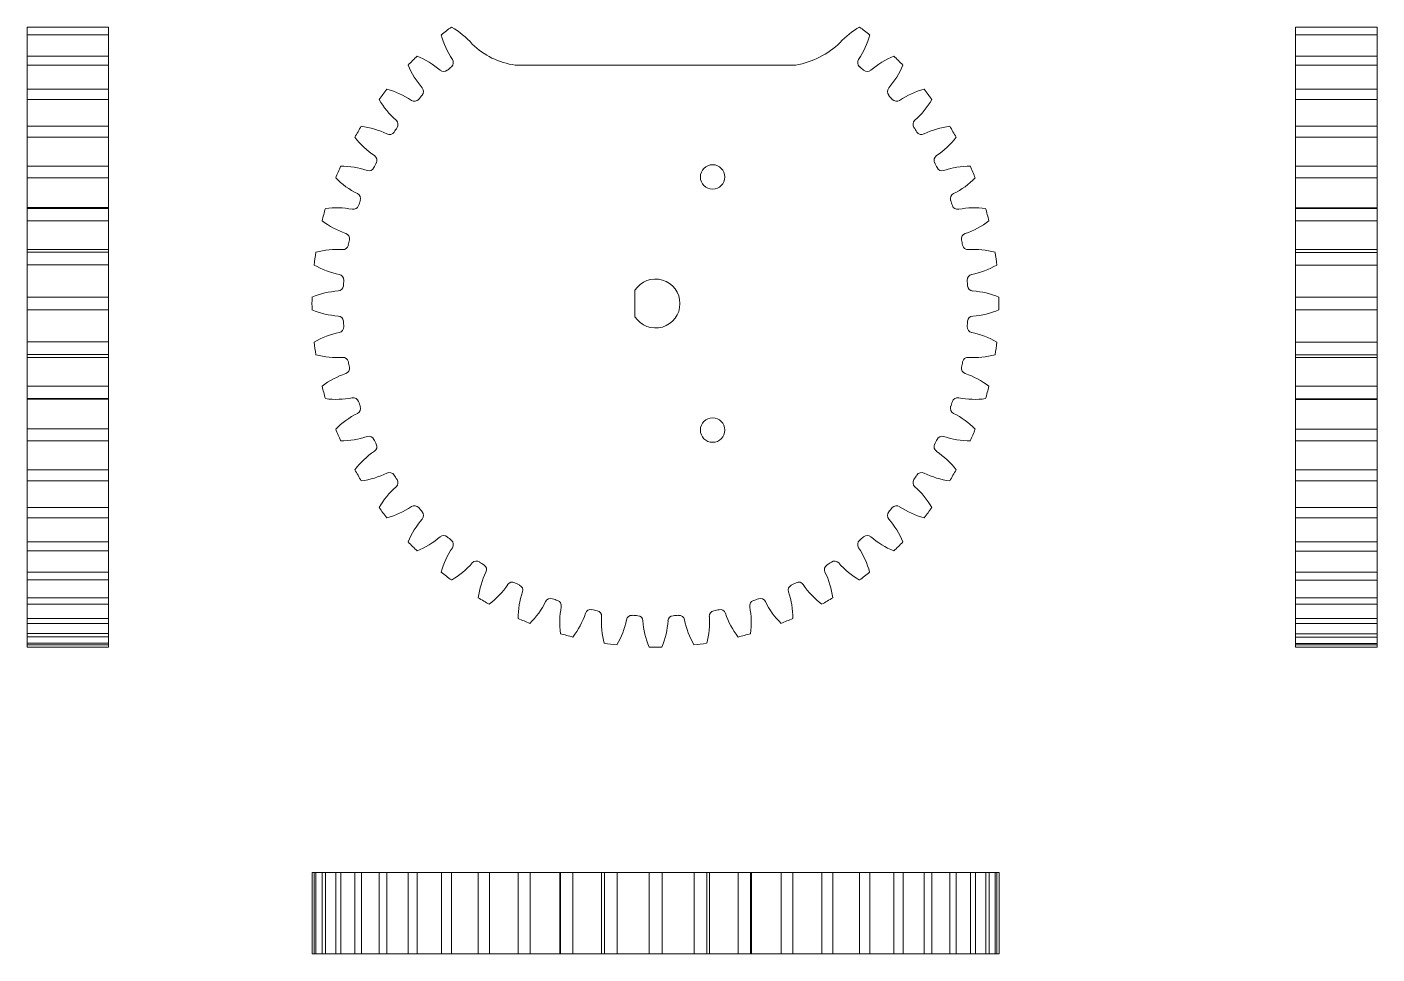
# Model space of a CAD drawing. Header units: millimetres. Extents: x 173 to 339, y -32 to 215.
# Drawn here: x 173.2 to 338.6, y -31.5 to 82 of the extents above; entities that cross this region are included whole.
import ezdxf

# ---------------------------------------------------------------- set-up
doc = ezdxf.new("R2010")
doc.units = ezdxf.units.MM

# ---------------------------------------------------------------- blocks, each defined once
blk = doc.blocks.new('A$C7A02704D')
at = {"color": 0, "linetype": 'Continuous', "lineweight": 0}
for p, q in [((24.12, 31.04), (-10.28, 31.04)), ((4.4, 0.22), (4.4, 3.46))]:
    blk.add_line(p, q, dxfattribs=at)
at = {"color": 0, "linetype": 'Continuous', "lineweight": 0, "extrusion": (0, 0, -1)}
for centre in [(-13.92, 17.34), (-13.92, -13.66)]:
    blk.add_circle(centre, 1.5, dxfattribs=at)
at = {"color": 0, "linetype": 'Continuous', "lineweight": 0}
for centre, radius, start, end in [((6.92, 1.84), 42.09, 126.4303, 128.5679), ((-9.57, 37.36), 10.1, 194.9625, 213.7413), ((-23.12, 26.96), 10.1, 41.257, 60.0358), ((36.96, 26.96), 10.1, 119.9625, 137.2909), ((23.41, 37.36), 10.1, 326.257, 345.0358), ((6.92, 1.84), 42.09, 51.4303, 53.5679), ((6.92, 1.84), 42.09, 133.9303, 136.0679), ((-26.14, 22.82), 10.1, 48.757, 67.5358), ((39.98, 22.82), 10.1, 112.4625, 131.2413), ((6.92, 1.84), 42.09, 43.9303, 46.0679), ((-14.06, 34.91), 10.1, 202.4625, 221.2413), ((6.92, 1.84), 38.3, 130.7538, 131.7445), ((6.92, 1.84), 38.31, 48.2538, 49.2444), ((27.9, 34.91), 10.1, 318.757, 337.5358), ((6.92, 1.84), 42.09, 141.4303, 143.5679), ((-18.2, 31.88), 10.1, 209.9625, 228.7413), ((-28.6, 18.33), 10.1, 56.257, 75.0358), ((6.92, 1.84), 38.31, 138.2538, 139.2445), ((6.92, 1.84), 38.3, 40.7538, 41.7445), ((42.44, 18.33), 10.1, 104.9625, 123.7413), ((32.04, 31.88), 10.1, 311.257, 330.0358), ((6.92, 1.84), 42.09, 36.4303, 38.5679), ((6.92, 1.84), 42.09, 148.9303, 151.0679), ((-30.45, 13.55), 10.1, 63.757, 82.5358), ((6.92, 1.84), 38.3, 145.7538, 146.7445), ((6.92, 1.84), 38.31, 33.2538, 34.2444), ((44.29, 13.55), 10.1, 97.4625, 116.2413), ((6.92, 1.84), 42.09, 28.9303, 31.0679), ((-21.9, 28.35), 10.1, 217.4625, 236.2413), ((35.74, 28.35), 10.1, 303.757, 322.5358), ((6.92, 1.84), 42.09, 156.4303, 158.5679), ((-31.66, 8.57), 10.1, 71.257, 90.0358), ((6.92, 1.84), 38.31, 153.2539, 154.2444), ((6.92, 1.84), 38.31, 25.7538, 26.7444), ((45.5, 8.57), 10.1, 89.9625, 108.7413), ((6.92, 1.84), 42.09, 21.4303, 23.5679), ((-25.12, 24.36), 10.1, 224.9625, 243.7413), ((38.96, 24.36), 10.1, 296.257, 315.0358), ((6.92, 1.84), 42.09, 163.9303, 166.0679), ((-32.21, 3.48), 10.1, 78.757, 97.5358), ((6.92, 1.84), 38.3, 160.7538, 161.7445), ((6.92, 1.84), 38.31, 18.2538, 19.2444), ((46.04, 3.48), 10.1, 82.4625, 101.2413), ((6.92, 1.84), 42.09, 13.9303, 16.0679), ((-27.78, 19.99), 10.1, 232.4625, 251.2413), ((41.62, 19.98), 10.1, 288.757, 307.5358), ((-32.08, -1.64), 10.1, 86.257, 105.0358), ((6.92, 1.84), 38.31, 168.2538, 169.2445), ((6.92, 1.84), 38.3, 10.7538, 11.7445), ((45.92, -1.64), 10.1, 74.9625, 93.7413), ((6.92, 1.84), 42.09, 171.4303, 173.5679), ((6.92, 1.84), 42.09, 6.4303, 8.5679), ((-29.85, 15.3), 10.1, 239.9625, 258.7413), ((43.69, 15.3), 10.1, 281.257, 300.0358), ((-31.3, -6.7), 10.1, 93.757, 112.5358), ((6.92, 1.84), 38.3, 175.7538, 176.7445), ((6.92, 1.84), 38.3, 3.2538, 4.2445), ((45.13, -6.7), 10.1, 67.4625, 86.2413), ((6.92, 1.84), 42.09, 178.9303, 181.0679), ((6.92, 1.84), 42.09, 358.9303, 1.0679), ((-31.3, 10.39), 10.1, 247.4625, 266.2413), ((45.13, 10.38), 10.1, 273.757, 292.5358), ((6.92, 1.84), 38.3, 183.2538, 184.2445), ((6.92, 1.84), 38.3, 355.7538, 356.7445), ((-29.85, -11.62), 10.1, 101.257, 120.0358), ((6.92, 1.84), 42.09, 186.4303, 188.5679), ((43.69, -11.62), 10.1, 59.9625, 78.7413), ((6.92, 1.84), 42.09, 351.4303, 353.5679), ((-32.08, 5.32), 10.1, 254.9625, 273.7413), ((45.92, 5.32), 10.1, 266.257, 285.0358), ((6.92, 1.84), 38.3, 190.7538, 191.7445), ((6.92, 1.84), 38.31, 348.2538, 349.2445), ((-27.78, -16.3), 10.1, 108.757, 127.5358), ((41.62, -16.3), 10.1, 52.4625, 71.2413), ((6.92, 1.84), 42.09, 193.9303, 196.0679), ((-32.21, 0.2), 10.1, 262.4625, 281.2413), ((46.04, 0.2), 10.1, 258.757, 277.5358), ((6.92, 1.84), 42.09, 343.9303, 346.0679), ((6.92, 1.84), 38.3, 198.2538, 199.2445), ((6.92, 1.84), 38.31, 340.7538, 341.7444), ((-25.12, -20.68), 10.1, 116.257, 135.0358), ((38.96, -20.68), 10.1, 44.9625, 63.7413), ((6.92, 1.84), 42.09, 201.4303, 203.5679), ((-31.66, -4.89), 10.1, 269.9625, 288.7413), ((6.92, 1.84), 38.31, 205.7538, 206.7444), ((6.92, 1.84), 38.31, 333.2539, 334.2444), ((45.5, -4.89), 10.1, 251.257, 270.0358), ((6.92, 1.84), 42.09, 336.4303, 338.5679), ((-21.91, -24.66), 10.1, 123.757, 142.5358), ((35.74, -24.67), 10.1, 37.4625, 56.2413), ((6.92, 1.84), 42.09, 208.9303, 211.0679), ((-30.45, -9.87), 10.1, 277.4625, 296.2413), ((6.92, 1.84), 38.31, 213.2538, 214.2444), ((6.92, 1.84), 38.3, 325.7538, 326.7445), ((44.29, -9.87), 10.1, 243.757, 262.5358), ((6.92, 1.84), 42.09, 328.9303, 331.0679), ((-18.2, -28.2), 10.1, 131.257, 150.0358), ((32.04, -28.2), 10.1, 29.9625, 48.7413), ((6.92, 1.84), 42.09, 216.4303, 218.5679), ((-28.6, -14.64), 10.1, 284.9625, 303.7413), ((42.44, -14.65), 10.1, 236.257, 255.0358), ((6.92, 1.84), 42.09, 321.4303, 323.5679), ((-14.06, -31.22), 10.1, 138.757, 157.5358), ((6.92, 1.84), 38.3, 220.7538, 221.7445), ((27.9, -31.22), 10.1, 22.4625, 41.2413), ((6.92, 1.84), 38.3, 318.2538, 319.2445), ((6.92, 1.84), 42.09, 223.9303, 226.0679), ((-26.14, -19.14), 10.1, 292.4625, 311.2413), ((-9.57, -33.68), 10.1, 146.257, 165.0358), ((6.92, 1.84), 38.31, 228.2538, 229.2444), ((23.4, -33.68), 10.1, 14.9625, 33.7413), ((6.92, 1.84), 38.3, 310.7538, 311.7445), ((39.98, -19.14), 10.1, 228.757, 247.5358), ((6.92, 1.84), 42.09, 313.9303, 316.0679), ((6.92, 1.84), 42.09, 231.4303, 233.5679), ((-23.12, -23.28), 10.1, 299.9625, 318.7413), ((-4.79, -35.53), 10.1, 153.757, 172.5358), ((6.92, 1.84), 38.31, 235.7538, 236.7444), ((18.63, -35.53), 10.1, 7.4625, 26.2413), ((6.92, 1.84), 38.31, 303.2538, 304.2444), ((36.96, -23.28), 10.1, 221.257, 240.0358), ((6.92, 1.84), 42.09, 306.4303, 308.5679), ((-19.59, -26.98), 10.1, 307.4625, 326.2413), ((6.92, 1.84), 38.3, 243.2538, 244.2445), ((6.92, 1.84), 38.3, 295.7538, 296.7445), ((33.43, -26.98), 10.1, 213.757, 232.5358), ((6.92, 1.84), 42.09, 238.9303, 241.0679), ((0.19, -36.73), 10.1, 161.257, 180.0358), ((-15.6, -30.2), 10.1, 314.9625, 333.7413), ((6.92, 1.84), 38.3, 250.7538, 251.7445), ((6.92, 1.84), 38.31, 288.2538, 289.2444), ((29.44, -30.2), 10.1, 206.257, 225.0358), ((13.65, -36.73), 10.1, 359.9625, 18.7413), ((6.92, 1.84), 42.09, 298.9303, 301.0679), ((5.28, -37.28), 10.1, 168.757, 187.5358), ((-11.22, -32.86), 10.1, 322.4625, 341.2413), ((6.92, 1.84), 38.3, 258.2538, 259.2445), ((6.92, 1.84), 38.3, 265.7538, 266.7445), ((6.92, 1.84), 38.3, 273.2538, 274.2445), ((6.92, 1.84), 38.31, 280.7539, 281.7443), ((25.06, -32.86), 10.1, 198.757, 217.5358), ((8.56, -37.28), 10.1, 352.4625, 11.2413), ((6.92, 1.84), 42.09, 246.4303, 248.5679), ((10.4, -37.16), 10.1, 176.257, 195.0358), ((-6.54, -34.93), 10.1, 329.9625, 348.7413), ((15.46, -36.37), 10.1, 183.757, 202.5358), ((-1.62, -36.37), 10.1, 337.4625, 356.2413), ((20.38, -34.93), 10.1, 191.257, 210.0358), ((3.44, -37.16), 10.1, 344.9625, 3.7413), ((6.92, 1.84), 42.09, 291.4303, 293.5679), ((6.92, 1.84), 42.09, 253.9303, 256.0679), ((6.92, 1.84), 42.09, 283.9303, 286.0679), ((6.92, 1.84), 42.09, 261.4303, 263.5679), ((6.92, 1.84), 42.09, 268.9303, 271.0679), ((6.92, 1.84), 42.09, 276.4303, 278.5679)]:
    blk.add_arc(centre, radius, start, end, dxfattribs=at)
at = {"color": 0, "linetype": 'Continuous', "lineweight": 0, "extrusion": (0, 0, -1)}
for centre, radius, start, end in [((8.97, 40.35), 9.4, 278.0234, 314.2844), ((-22.22, 41.46), 10.59, 226.2454, 259.6505), ((18.53, 31.37), 0.68, 146.2587, 229.2462), ((-32.37, 31.37), 0.68, 310.7512, 33.743), ((19.04, 30.93), 0.68, 228.2555, 311.243), ((-32.88, 30.93), 0.68, 228.7587, 311.7462), ((22.17, 27.8), 0.68, 138.7587, 221.7462), ((-36.01, 27.8), 0.68, 318.2555, 41.243), ((22.61, 27.29), 0.68, 220.7555, 303.743), ((-36.45, 27.29), 0.68, 236.2587, 319.2462), ((25.31, 23.78), 0.68, 131.2587, 214.2462), ((-39.15, 23.78), 0.68, 325.7517, 48.743), ((25.68, 23.22), 0.68, 213.2555, 296.243), ((-39.52, 23.22), 0.68, 243.7587, 326.7462), ((27.89, 19.39), 0.68, 123.7587, 206.7537), ((-41.73, 19.39), 0.68, 333.2505, 56.243), ((28.19, 18.78), 0.68, 205.7481, 288.743), ((-42.03, 18.78), 0.68, 251.2587, 334.2462), ((29.89, 14.69), 0.68, 116.2587, 199.2462), ((-43.73, 14.69), 0.68, 340.7503, 63.743), ((30.1, 14.05), 0.68, 198.2555, 281.243), ((-43.94, 14.05), 0.68, 258.7587, 341.7462), ((31.25, 9.78), 0.68, 108.7587, 191.7462), ((-45.09, 9.78), 0.68, 348.2555, 71.243), ((31.38, 9.12), 0.68, 190.7539, 273.743), ((-45.22, 9.12), 0.68, 266.2587, 349.2462), ((31.96, 4.73), 0.68, 101.2587, 184.2462), ((-6.92, 1.84), 3, 32.7492, 327.2508), ((-45.8, 4.73), 0.68, 355.7555, 78.743), ((32, 4.06), 0.68, 183.2555, 266.243), ((-45.84, 4.05), 0.68, 273.7587, 356.7462), ((32, -0.37), 0.68, 93.7587, 176.7462), ((-45.84, -0.37), 0.68, 3.2555, 86.243), ((31.96, -1.04), 0.68, 175.7555, 258.743), ((-45.8, -1.04), 0.68, 281.2587, 4.2462), ((31.38, -5.43), 0.68, 86.2587, 169.2462), ((-45.22, -5.43), 0.68, 10.7538, 93.743), ((31.25, -6.09), 0.68, 168.2555, 251.243), ((-45.09, -6.09), 0.68, 288.7587, 11.7462), ((30.1, -10.37), 0.68, 78.7587, 161.7462), ((-43.94, -10.37), 0.68, 18.2503, 101.243), ((29.89, -11.01), 0.68, 160.7555, 243.743), ((-43.73, -11.01), 0.68, 296.2587, 19.2462), ((28.19, -15.1), 0.68, 71.2587, 154.2462), ((-42.03, -15.1), 0.68, 25.7481, 108.743), ((27.9, -15.7), 0.68, 153.2505, 236.243), ((-41.73, -15.7), 0.68, 303.7587, 26.7537), ((25.68, -19.54), 0.68, 63.7587, 146.7462), ((25.31, -20.1), 0.68, 145.7517, 228.743), ((-39.15, -20.1), 0.68, 311.2587, 34.2462), ((-39.52, -19.54), 0.68, 33.2555, 116.243), ((22.61, -23.61), 0.68, 56.2587, 139.2462), ((-36.45, -23.61), 0.68, 40.7555, 123.743), ((22.17, -24.11), 0.68, 138.2555, 221.243), ((-36.01, -24.12), 0.68, 318.7587, 41.7462), ((19.04, -27.25), 0.68, 48.7587, 131.7462), ((18.53, -27.69), 0.68, 130.7512, 213.743), ((-32.37, -27.69), 0.68, 326.2587, 49.2462), ((-32.88, -27.25), 0.68, 48.2555, 131.243), ((15.02, -30.38), 0.68, 41.2587, 124.2462), ((-28.86, -30.39), 0.68, 55.7508, 138.743), ((14.46, -30.76), 0.68, 123.2528, 206.243), ((-28.3, -30.76), 0.68, 333.7587, 56.7462), ((10.63, -32.97), 0.68, 33.7587, 116.7462), ((10.02, -33.27), 0.68, 115.7555, 198.743), ((-23.86, -33.27), 0.68, 341.2587, 64.2462), ((-24.46, -32.97), 0.68, 63.2555, 146.243), ((5.93, -34.96), 0.68, 26.2587, 109.2462), ((5.29, -35.18), 0.68, 108.2555, 191.243), ((-19.13, -35.18), 0.68, 348.7587, 71.7462), ((-19.77, -34.96), 0.68, 70.7486, 153.743), ((1.02, -36.33), 0.68, 18.7587, 101.7462), ((0.36, -36.46), 0.68, 100.7555, 183.743), ((-4.03, -37.04), 0.68, 11.2587, 94.2462), ((-9.8, -37.04), 0.68, 85.7555, 168.743), ((-14.19, -36.46), 0.68, 356.2587, 79.2559), ((-14.85, -36.33), 0.68, 78.2459, 161.243), ((-4.71, -37.08), 0.68, 93.2555, 176.243), ((-9.13, -37.08), 0.68, 3.7587, 86.7462)]:
    blk.add_arc(centre, radius, start, end, dxfattribs=at)
blk = doc.blocks.new('A$C0AF61E45')
at = {"color": 0, "linetype": 'Continuous', "lineweight": 0, "extrusion": (0, 1, 2.22045e-16)}
for p, q in [((25.5, 10.94), (25.49, 10.94)), ((25.49, 0.94), (25.49, 10.94)), ((25.75, 10.94), (25.5, 10.94)), ((25.5, 0.94), (25.5, 10.94)), ((25.96, 10.94), (25.75, 10.94)), ((25.75, 0.94), (25.75, 10.94)), ((26.73, 10.94), (25.96, 10.94)), ((25.96, 0.94), (25.96, 10.94)), ((27.13, 10.94), (26.73, 10.94)), ((26.73, 0.94), (26.73, 10.94)), ((28.4, 10.94), (27.13, 10.94)), ((27.13, 0.94), (27.13, 10.94)), ((29, 10.94), (28.4, 10.94)), ((28.4, 0.94), (28.4, 10.94)), ((30.74, 10.94), (29, 10.94)), ((29, 0.94), (29, 10.94)), ((31.53, 10.94), (30.74, 10.94)), ((30.74, 0.94), (30.74, 10.94)), ((33.72, 10.94), (31.53, 10.94)), ((31.53, 0.94), (31.53, 10.94)), ((34.67, 10.94), (33.72, 10.94)), ((33.72, 0.94), (33.72, 10.94)), ((37.27, 10.94), (34.67, 10.94)), ((34.67, 0.94), (34.67, 10.94)), ((38.38, 10.94), (37.27, 10.94)), ((37.27, 0.94), (37.27, 10.94)), ((41.18, 10.94), (38.38, 10.94)), ((38.38, 0.94), (38.38, 10.94)), ((41.18, 10.94), (41.34, 10.94)), ((42.59, 10.94), (41.34, 10.94)), ((41.34, 0.94), (41.34, 10.94)), ((45.13, 10.94), (42.59, 10.94)), ((42.59, 0.94), (42.59, 10.94)), ((45.13, 10.94), (45.86, 10.94)), ((47.22, 10.94), (45.86, 10.94)), ((45.86, 0.94), (45.86, 10.94)), ((49.47, 10.94), (47.22, 10.94)), ((47.22, 0.94), (47.22, 10.94)), ((49.47, 10.94), (50.34, 10.94)), ((50.75, 10.94), (50.34, 10.94)), ((52.2, 10.94), (50.75, 10.94)), ((50.75, 0.94), (50.75, 10.94)), ((50.75, 10.94), (50.75, 10.94)), ((50.75, 0.94), (50.75, 10.94)), ((54.12, 10.94), (52.2, 10.94)), ((52.2, 0.94), (52.2, 10.94)), ((54.12, 10.94), (54.96, 10.94)), ((55.58, 10.94), (54.96, 10.94)), ((55.58, 10.94), (55.84, 10.94)), ((55.93, 10.94), (55.84, 10.94)), ((55.84, 0.94), (55.84, 10.94)), ((57.45, 10.94), (55.93, 10.94)), ((55.93, 0.94), (55.93, 10.94)), ((59, 10.94), (57.45, 10.94)), ((57.45, 0.94), (57.45, 10.94)), ((59, 10.94), (59.79, 10.94)), ((60.44, 10.94), (59.79, 10.94)), ((60.44, 10.94), (60.97, 10.94)), ((61.31, 10.94), (60.97, 10.94)), ((60.97, 0.94), (60.97, 10.94)), ((62.87, 10.94), (61.31, 10.94)), ((61.31, 0.94), (61.31, 10.94)), ((64.03, 10.94), (62.87, 10.94)), ((62.87, 0.94), (62.87, 10.94)), ((64.03, 10.94), (64.75, 10.94)), ((65.41, 10.94), (64.75, 10.94)), ((65.41, 10.94), (66.05, 10.94)), ((66.8, 10.94), (66.05, 10.94)), ((68.37, 10.94), (66.8, 10.94)), ((66.8, 0.94), (66.8, 10.94)), ((69.12, 10.94), (68.37, 10.94)), ((68.37, 0.94), (68.37, 10.94)), ((69.12, 10.94), (69.76, 10.94)), ((70.42, 10.94), (69.76, 10.94)), ((70.42, 10.94), (71.14, 10.94)), ((72.3, 10.94), (71.14, 10.94)), ((73.85, 10.94), (72.3, 10.94)), ((72.3, 0.94), (72.3, 10.94)), ((74.2, 10.94), (73.85, 10.94)), ((73.85, 0.94), (73.85, 10.94)), ((74.2, 10.94), (74.73, 10.94)), ((74.2, 0.94), (74.2, 10.94)), ((75.38, 10.94), (74.73, 10.94)), ((75.38, 10.94), (76.16, 10.94)), ((77.72, 10.94), (76.16, 10.94)), ((79.23, 10.94), (77.72, 10.94)), ((77.72, 0.94), (77.72, 10.94)), ((79.32, 10.94), (79.23, 10.94)), ((79.23, 0.94), (79.23, 10.94)), ((79.32, 10.94), (79.58, 10.94)), ((79.32, 0.94), (79.32, 10.94)), ((80.21, 10.94), (79.58, 10.94)), ((80.21, 10.94), (81.04, 10.94)), ((82.96, 10.94), (81.04, 10.94)), ((84.41, 10.94), (82.96, 10.94)), ((82.96, 0.94), (82.96, 10.94)), ((84.82, 10.94), (84.41, 10.94)), ((84.41, 10.94), (84.41, 10.94)), ((84.41, 0.94), (84.41, 10.94)), ((84.41, 0.94), (84.41, 10.94)), ((84.82, 10.94), (85.69, 10.94)), ((87.95, 10.94), (85.69, 10.94)), ((89.31, 10.94), (87.95, 10.94)), ((87.95, 0.94), (87.95, 10.94)), ((89.31, 10.94), (90.03, 10.94)), ((89.31, 0.94), (89.31, 10.94)), ((92.58, 10.94), (90.03, 10.94)), ((93.83, 10.94), (92.58, 10.94)), ((92.58, 0.94), (92.58, 10.94)), ((93.83, 10.94), (93.99, 10.94)), ((93.83, 0.94), (93.83, 10.94)), ((96.79, 10.94), (93.99, 10.94)), ((97.9, 10.94), (96.79, 10.94)), ((96.79, 0.94), (96.79, 10.94)), ((100.49, 10.94), (97.9, 10.94)), ((97.9, 0.94), (97.9, 10.94)), ((101.45, 10.94), (100.49, 10.94)), ((100.49, 0.94), (100.49, 10.94)), ((103.64, 10.94), (101.45, 10.94)), ((101.45, 0.94), (101.45, 10.94)), ((104.42, 10.94), (103.64, 10.94)), ((103.64, 0.94), (103.64, 10.94)), ((106.17, 10.94), (104.42, 10.94)), ((104.42, 0.94), (104.42, 10.94)), ((106.77, 10.94), (106.17, 10.94)), ((106.17, 0.94), (106.17, 10.94)), ((108.03, 10.94), (106.77, 10.94)), ((106.77, 0.94), (106.77, 10.94)), ((108.44, 10.94), (108.03, 10.94)), ((108.03, 0.94), (108.03, 10.94)), ((109.21, 10.94), (108.44, 10.94)), ((108.44, 0.94), (108.44, 10.94)), ((109.41, 10.94), (109.21, 10.94)), ((109.21, 0.94), (109.21, 10.94)), ((109.67, 10.94), (109.41, 10.94)), ((109.41, 0.94), (109.41, 10.94)), ((109.68, 10.94), (109.67, 10.94)), ((109.67, 0.94), (109.67, 10.94)), ((109.68, 0.94), (109.68, 10.94)), ((25.5, 0.94), (25.49, 0.94)), ((25.75, 0.94), (25.5, 0.94)), ((25.96, 0.94), (25.75, 0.94)), ((26.73, 0.94), (25.96, 0.94)), ((27.13, 0.94), (26.73, 0.94)), ((28.4, 0.94), (27.13, 0.94)), ((29, 0.94), (28.4, 0.94)), ((30.74, 0.94), (29, 0.94)), ((31.53, 0.94), (30.74, 0.94)), ((33.72, 0.94), (31.53, 0.94)), ((34.67, 0.94), (33.72, 0.94)), ((37.27, 0.94), (34.67, 0.94)), ((38.38, 0.94), (37.27, 0.94)), ((41.18, 0.94), (38.38, 0.94)), ((41.18, 0.94), (41.34, 0.94)), ((42.59, 0.94), (41.34, 0.94)), ((45.13, 0.94), (42.59, 0.94)), ((45.13, 0.94), (45.86, 0.94)), ((47.22, 0.94), (45.86, 0.94)), ((49.47, 0.94), (47.22, 0.94)), ((49.47, 0.94), (50.34, 0.94)), ((50.75, 0.94), (50.34, 0.94)), ((52.2, 0.94), (50.75, 0.94)), ((50.75, 0.94), (50.75, 0.94)), ((54.12, 0.94), (52.2, 0.94)), ((54.12, 0.94), (54.96, 0.94)), ((55.58, 0.94), (54.96, 0.94)), ((55.58, 0.94), (55.84, 0.94)), ((55.93, 0.94), (55.84, 0.94)), ((57.45, 0.94), (55.93, 0.94)), ((59, 0.94), (57.45, 0.94)), ((59, 0.94), (59.79, 0.94)), ((60.44, 0.94), (59.79, 0.94)), ((60.44, 0.94), (60.97, 0.94)), ((61.31, 0.94), (60.97, 0.94)), ((62.87, 0.94), (61.31, 0.94)), ((64.03, 0.94), (62.87, 0.94)), ((64.03, 0.94), (64.75, 0.94)), ((65.41, 0.94), (64.75, 0.94)), ((65.41, 0.94), (66.05, 0.94)), ((66.8, 0.94), (66.05, 0.94)), ((68.37, 0.94), (66.8, 0.94)), ((69.12, 0.94), (68.37, 0.94)), ((69.12, 0.94), (69.76, 0.94)), ((70.42, 0.94), (69.76, 0.94)), ((70.42, 0.94), (71.14, 0.94)), ((72.3, 0.94), (71.14, 0.94)), ((73.85, 0.94), (72.3, 0.94)), ((74.2, 0.94), (73.85, 0.94)), ((74.2, 0.94), (74.73, 0.94)), ((75.38, 0.94), (74.73, 0.94)), ((75.38, 0.94), (76.16, 0.94)), ((77.72, 0.94), (76.16, 0.94)), ((79.23, 0.94), (77.72, 0.94)), ((79.32, 0.94), (79.23, 0.94)), ((79.32, 0.94), (79.58, 0.94)), ((80.21, 0.94), (79.58, 0.94)), ((80.21, 0.94), (81.04, 0.94)), ((82.96, 0.94), (81.04, 0.94)), ((84.41, 0.94), (82.96, 0.94)), ((84.82, 0.94), (84.41, 0.94)), ((84.41, 0.94), (84.41, 0.94)), ((84.82, 0.94), (85.69, 0.94)), ((87.95, 0.94), (85.69, 0.94)), ((89.31, 0.94), (87.95, 0.94)), ((89.31, 0.94), (90.03, 0.94)), ((92.58, 0.94), (90.03, 0.94)), ((93.83, 0.94), (92.58, 0.94)), ((93.83, 0.94), (93.99, 0.94)), ((96.79, 0.94), (93.99, 0.94)), ((97.9, 0.94), (96.79, 0.94)), ((100.49, 0.94), (97.9, 0.94)), ((101.45, 0.94), (100.49, 0.94)), ((103.64, 0.94), (101.45, 0.94)), ((104.42, 0.94), (103.64, 0.94)), ((106.17, 0.94), (104.42, 0.94)), ((106.77, 0.94), (106.17, 0.94)), ((108.03, 0.94), (106.77, 0.94)), ((108.44, 0.94), (108.03, 0.94)), ((109.21, 0.94), (108.44, 0.94)), ((109.41, 0.94), (109.21, 0.94)), ((109.67, 0.94), (109.41, 0.94)), ((109.68, 0.94), (109.67, 0.94))]:
    blk.add_line(p, q, dxfattribs=at)
blk = doc.blocks.new('A$C0EED21BC')
at = {"color": 0, "linetype": 'Continuous', "lineweight": 0, "extrusion": (2.22045e-16, 1, 2.22045e-16)}
for p, q in [((-78.99, 10.94), (-79.94, 10.94)), ((-79.94, 0.94), (-79.94, 10.94)), ((-76.39, 10.94), (-78.99, 10.94)), ((-78.99, 0.94), (-78.99, 10.94)), ((-75.28, 10.94), (-76.39, 10.94)), ((-76.39, 0.94), (-76.39, 10.94)), ((-75.28, 0.94), (-75.28, 10.94)), ((-72.48, 10.94), (-75.28, 10.94)), ((-72.48, 10.94), (-72.32, 10.94)), ((-71.07, 10.94), (-72.32, 10.94)), ((-72.32, 0.94), (-72.32, 10.94)), ((-68.53, 10.94), (-71.07, 10.94)), ((-71.07, 0.94), (-71.07, 10.94)), ((-68.53, 10.94), (-67.8, 10.94)), ((-66.44, 10.94), (-67.8, 10.94)), ((-67.8, 0.94), (-67.8, 10.94)), ((-64.19, 10.94), (-66.44, 10.94)), ((-66.44, 0.94), (-66.44, 10.94)), ((-64.19, 10.94), (-63.32, 10.94)), ((-62.91, 10.94), (-63.32, 10.94)), ((-61.46, 10.94), (-62.91, 10.94)), ((-62.91, 0.94), (-62.91, 10.94)), ((-62.91, 10.94), (-62.91, 10.94)), ((-62.91, 0.94), (-62.91, 10.94)), ((-59.54, 10.94), (-61.46, 10.94)), ((-61.46, 0.94), (-61.46, 10.94)), ((-59.54, 10.94), (-58.7, 10.94)), ((-58.08, 10.94), (-58.7, 10.94)), ((-58.08, 10.94), (-57.82, 10.94)), ((-57.73, 10.94), (-57.82, 10.94)), ((-57.82, 0.94), (-57.82, 10.94)), ((-56.21, 10.94), (-57.73, 10.94)), ((-57.73, 0.94), (-57.73, 10.94)), ((-54.66, 10.94), (-56.21, 10.94)), ((-56.21, 0.94), (-56.21, 10.94)), ((-54.66, 10.94), (-53.87, 10.94)), ((-53.22, 10.94), (-53.87, 10.94)), ((-53.22, 10.94), (-52.69, 10.94)), ((-52.35, 10.94), (-52.69, 10.94)), ((-52.69, 0.94), (-52.69, 10.94)), ((-50.79, 10.94), (-52.35, 10.94)), ((-52.35, 0.94), (-52.35, 10.94)), ((-49.63, 10.94), (-50.79, 10.94)), ((-50.79, 0.94), (-50.79, 10.94)), ((-49.63, 10.94), (-48.91, 10.94)), ((-48.25, 10.94), (-48.91, 10.94)), ((-48.25, 10.94), (-47.61, 10.94)), ((-46.86, 10.94), (-47.61, 10.94)), ((-45.29, 10.94), (-46.86, 10.94)), ((-46.86, 0.94), (-46.86, 10.94)), ((-44.54, 10.94), (-45.29, 10.94)), ((-45.29, 0.94), (-45.29, 10.94)), ((-44.54, 10.94), (-43.9, 10.94)), ((-43.24, 10.94), (-43.9, 10.94)), ((-43.24, 10.94), (-42.52, 10.94)), ((-41.36, 10.94), (-42.52, 10.94)), ((-39.81, 10.94), (-41.36, 10.94)), ((-41.36, 0.94), (-41.36, 10.94)), ((-39.46, 10.94), (-39.81, 10.94)), ((-39.81, 0.94), (-39.81, 10.94)), ((-39.46, 10.94), (-38.93, 10.94)), ((-39.46, 0.94), (-39.46, 10.94)), ((-38.28, 10.94), (-38.93, 10.94)), ((-38.28, 10.94), (-37.5, 10.94)), ((-35.94, 10.94), (-37.5, 10.94)), ((-34.43, 10.94), (-35.94, 10.94)), ((-35.94, 0.94), (-35.94, 10.94)), ((-34.34, 10.94), (-34.43, 10.94)), ((-34.43, 0.94), (-34.43, 10.94)), ((-34.34, 10.94), (-34.08, 10.94)), ((-34.34, 0.94), (-34.34, 10.94)), ((-33.45, 10.94), (-34.08, 10.94)), ((-33.45, 10.94), (-32.62, 10.94)), ((-30.7, 10.94), (-32.62, 10.94)), ((-29.25, 10.94), (-30.7, 10.94)), ((-30.7, 0.94), (-30.7, 10.94)), ((-28.84, 10.94), (-29.25, 10.94)), ((-29.25, 10.94), (-29.25, 10.94)), ((-29.25, 0.94), (-29.25, 10.94)), ((-29.25, 0.94), (-29.25, 10.94)), ((-28.84, 10.94), (-27.97, 10.94)), ((-25.71, 10.94), (-27.97, 10.94)), ((-24.35, 10.94), (-25.71, 10.94)), ((-25.71, 0.94), (-25.71, 10.94)), ((-24.35, 10.94), (-23.63, 10.94)), ((-24.35, 0.94), (-24.35, 10.94)), ((-21.08, 10.94), (-23.63, 10.94)), ((-19.83, 10.94), (-21.08, 10.94)), ((-21.08, 0.94), (-21.08, 10.94)), ((-19.83, 10.94), (-19.67, 10.94)), ((-19.83, 0.94), (-19.83, 10.94)), ((-16.87, 10.94), (-19.67, 10.94)), ((-15.76, 10.94), (-16.87, 10.94)), ((-16.87, 0.94), (-16.87, 10.94)), ((-13.17, 10.94), (-15.76, 10.94)), ((-15.76, 0.94), (-15.76, 10.94)), ((-12.21, 10.94), (-13.17, 10.94)), ((-13.17, 0.94), (-13.17, 10.94)), ((-10.02, 10.94), (-12.21, 10.94)), ((-12.21, 0.94), (-12.21, 10.94)), ((-9.24, 10.94), (-10.02, 10.94)), ((-10.02, 0.94), (-10.02, 10.94)), ((-7.49, 10.94), (-9.24, 10.94)), ((-9.24, 0.94), (-9.24, 10.94)), ((-6.89, 10.94), (-7.49, 10.94)), ((-7.49, 0.94), (-7.49, 10.94)), ((-5.63, 10.94), (-6.89, 10.94)), ((-6.89, 0.94), (-6.89, 10.94)), ((-5.22, 10.94), (-5.63, 10.94)), ((-5.63, 0.94), (-5.63, 10.94)), ((-4.45, 10.94), (-5.22, 10.94)), ((-5.22, 0.94), (-5.22, 10.94)), ((-4.25, 10.94), (-4.45, 10.94)), ((-4.45, 0.94), (-4.45, 10.94)), ((-3.99, 10.94), (-4.25, 10.94)), ((-4.25, 0.94), (-4.25, 10.94)), ((-3.98, 10.94), (-3.99, 10.94)), ((-3.99, 0.94), (-3.99, 10.94)), ((-3.98, 0.94), (-3.98, 10.94)), ((-78.99, 0.94), (-79.94, 0.94)), ((-76.39, 0.94), (-78.99, 0.94)), ((-75.28, 0.94), (-76.39, 0.94)), ((-72.48, 0.94), (-75.28, 0.94)), ((-72.48, 0.94), (-72.32, 0.94)), ((-71.07, 0.94), (-72.32, 0.94)), ((-68.53, 0.94), (-71.07, 0.94)), ((-68.53, 0.94), (-67.8, 0.94)), ((-66.44, 0.94), (-67.8, 0.94)), ((-64.19, 0.94), (-66.44, 0.94)), ((-64.19, 0.94), (-63.32, 0.94)), ((-62.91, 0.94), (-63.32, 0.94)), ((-61.46, 0.94), (-62.91, 0.94)), ((-62.91, 0.94), (-62.91, 0.94)), ((-59.54, 0.94), (-61.46, 0.94)), ((-59.54, 0.94), (-58.7, 0.94)), ((-58.08, 0.94), (-58.7, 0.94)), ((-58.08, 0.94), (-57.82, 0.94)), ((-57.73, 0.94), (-57.82, 0.94)), ((-56.21, 0.94), (-57.73, 0.94)), ((-54.66, 0.94), (-56.21, 0.94)), ((-54.66, 0.94), (-53.87, 0.94)), ((-53.22, 0.94), (-53.87, 0.94)), ((-53.22, 0.94), (-52.69, 0.94)), ((-52.35, 0.94), (-52.69, 0.94)), ((-50.79, 0.94), (-52.35, 0.94)), ((-49.63, 0.94), (-50.79, 0.94)), ((-49.63, 0.94), (-48.91, 0.94)), ((-48.25, 0.94), (-48.91, 0.94)), ((-48.25, 0.94), (-47.61, 0.94)), ((-46.86, 0.94), (-47.61, 0.94)), ((-45.29, 0.94), (-46.86, 0.94)), ((-44.54, 0.94), (-45.29, 0.94)), ((-44.54, 0.94), (-43.9, 0.94)), ((-43.24, 0.94), (-43.9, 0.94)), ((-43.24, 0.94), (-42.52, 0.94)), ((-41.36, 0.94), (-42.52, 0.94)), ((-39.81, 0.94), (-41.36, 0.94)), ((-39.46, 0.94), (-39.81, 0.94)), ((-39.46, 0.94), (-38.93, 0.94)), ((-38.28, 0.94), (-38.93, 0.94)), ((-38.28, 0.94), (-37.5, 0.94)), ((-35.94, 0.94), (-37.5, 0.94)), ((-34.43, 0.94), (-35.94, 0.94)), ((-34.34, 0.94), (-34.43, 0.94)), ((-34.34, 0.94), (-34.08, 0.94)), ((-33.45, 0.94), (-34.08, 0.94)), ((-33.45, 0.94), (-32.62, 0.94)), ((-30.7, 0.94), (-32.62, 0.94)), ((-29.25, 0.94), (-30.7, 0.94)), ((-28.84, 0.94), (-29.25, 0.94)), ((-29.25, 0.94), (-29.25, 0.94)), ((-28.84, 0.94), (-27.97, 0.94)), ((-25.71, 0.94), (-27.97, 0.94)), ((-24.35, 0.94), (-25.71, 0.94)), ((-24.35, 0.94), (-23.63, 0.94)), ((-21.08, 0.94), (-23.63, 0.94)), ((-19.83, 0.94), (-21.08, 0.94)), ((-19.83, 0.94), (-19.67, 0.94)), ((-16.87, 0.94), (-19.67, 0.94)), ((-15.76, 0.94), (-16.87, 0.94)), ((-13.17, 0.94), (-15.76, 0.94)), ((-12.21, 0.94), (-13.17, 0.94)), ((-10.02, 0.94), (-12.21, 0.94)), ((-9.24, 0.94), (-10.02, 0.94)), ((-7.49, 0.94), (-9.24, 0.94)), ((-6.89, 0.94), (-7.49, 0.94)), ((-5.63, 0.94), (-6.89, 0.94)), ((-5.22, 0.94), (-5.63, 0.94)), ((-4.45, 0.94), (-5.22, 0.94)), ((-4.25, 0.94), (-4.45, 0.94)), ((-3.99, 0.94), (-4.25, 0.94)), ((-3.98, 0.94), (-3.99, 0.94))]:
    blk.add_line(p, q, dxfattribs=at)
blk = doc.blocks.new('A$C60D36F21')
at = {"color": 0, "linetype": 'Continuous', "lineweight": 0, "extrusion": (2.22045e-16, 1, 2.22045e-16)}
for p, q in [((3.99, 10.94), (3.98, 10.94)), ((3.98, 0.94), (3.98, 10.94)), ((4.25, 10.94), (3.99, 10.94)), ((3.99, 0.94), (3.99, 10.94)), ((4.45, 10.94), (4.25, 10.94)), ((4.25, 0.94), (4.25, 10.94)), ((5.22, 10.94), (4.45, 10.94)), ((4.45, 0.94), (4.45, 10.94)), ((5.63, 10.94), (5.22, 10.94)), ((5.22, 0.94), (5.22, 10.94)), ((6.89, 10.94), (5.63, 10.94)), ((5.63, 0.94), (5.63, 10.94)), ((7.49, 10.94), (6.89, 10.94)), ((6.89, 0.94), (6.89, 10.94)), ((9.24, 10.94), (7.49, 10.94)), ((7.49, 0.94), (7.49, 10.94)), ((10.02, 10.94), (9.24, 10.94)), ((9.24, 0.94), (9.24, 10.94)), ((12.21, 10.94), (10.02, 10.94)), ((10.02, 0.94), (10.02, 10.94)), ((13.16, 10.94), (12.21, 10.94)), ((12.21, 0.94), (12.21, 10.94)), ((15.76, 10.94), (13.16, 10.94)), ((13.16, 0.94), (13.16, 10.94)), ((16.87, 10.94), (15.76, 10.94)), ((15.76, 0.94), (15.76, 10.94)), ((19.67, 10.94), (16.87, 10.94)), ((16.87, 0.94), (16.87, 10.94)), ((19.67, 10.94), (19.83, 10.94)), ((21.08, 10.94), (19.83, 10.94)), ((19.83, 0.94), (19.83, 10.94)), ((23.63, 10.94), (21.08, 10.94)), ((21.08, 0.94), (21.08, 10.94)), ((23.63, 10.94), (24.35, 10.94)), ((25.71, 10.94), (24.35, 10.94)), ((24.35, 0.94), (24.35, 10.94)), ((27.97, 10.94), (25.71, 10.94)), ((25.71, 0.94), (25.71, 10.94)), ((27.97, 10.94), (28.84, 10.94)), ((29.24, 10.94), (28.84, 10.94)), ((30.7, 10.94), (29.24, 10.94)), ((29.24, 0.94), (29.24, 10.94)), ((29.24, 10.94), (29.24, 10.94)), ((29.24, 0.94), (29.24, 10.94)), ((32.62, 10.94), (30.7, 10.94)), ((30.7, 0.94), (30.7, 10.94)), ((32.62, 10.94), (33.45, 10.94)), ((34.08, 10.94), (33.45, 10.94)), ((34.08, 10.94), (34.34, 10.94)), ((34.42, 10.94), (34.34, 10.94)), ((34.34, 0.94), (34.34, 10.94)), ((35.94, 10.94), (34.42, 10.94)), ((34.42, 0.94), (34.42, 10.94)), ((37.5, 10.94), (35.94, 10.94)), ((35.94, 0.94), (35.94, 10.94)), ((37.5, 10.94), (38.28, 10.94)), ((38.93, 10.94), (38.28, 10.94)), ((38.93, 10.94), (39.46, 10.94)), ((39.8, 10.94), (39.46, 10.94)), ((39.46, 0.94), (39.46, 10.94)), ((41.36, 10.94), (39.8, 10.94)), ((39.8, 0.94), (39.8, 10.94)), ((42.52, 10.94), (41.36, 10.94)), ((41.36, 0.94), (41.36, 10.94)), ((42.52, 10.94), (43.24, 10.94)), ((43.9, 10.94), (43.24, 10.94)), ((43.9, 10.94), (44.54, 10.94)), ((45.29, 10.94), (44.54, 10.94)), ((46.86, 10.94), (45.29, 10.94)), ((45.29, 0.94), (45.29, 10.94)), ((47.61, 10.94), (46.86, 10.94)), ((46.86, 0.94), (46.86, 10.94)), ((47.61, 10.94), (48.25, 10.94)), ((48.91, 10.94), (48.25, 10.94)), ((48.91, 10.94), (49.63, 10.94)), ((50.79, 10.94), (49.63, 10.94)), ((52.35, 10.94), (50.79, 10.94)), ((50.79, 0.94), (50.79, 10.94)), ((52.69, 10.94), (52.35, 10.94)), ((52.35, 0.94), (52.35, 10.94)), ((52.69, 10.94), (53.22, 10.94)), ((52.69, 0.94), (52.69, 10.94)), ((53.87, 10.94), (53.22, 10.94)), ((53.87, 10.94), (54.66, 10.94)), ((56.21, 10.94), (54.66, 10.94)), ((57.73, 10.94), (56.21, 10.94)), ((56.21, 0.94), (56.21, 10.94)), ((57.81, 10.94), (57.73, 10.94)), ((57.73, 0.94), (57.73, 10.94)), ((57.81, 10.94), (58.07, 10.94)), ((57.81, 0.94), (57.81, 10.94)), ((58.7, 10.94), (58.07, 10.94)), ((58.7, 10.94), (59.54, 10.94)), ((61.46, 10.94), (59.54, 10.94)), ((62.91, 10.94), (61.46, 10.94)), ((61.46, 0.94), (61.46, 10.94)), ((63.31, 10.94), (62.91, 10.94)), ((62.91, 10.94), (62.91, 10.94)), ((62.91, 0.94), (62.91, 10.94)), ((62.91, 0.94), (62.91, 10.94)), ((63.31, 10.94), (64.19, 10.94)), ((66.44, 10.94), (64.19, 10.94)), ((67.8, 10.94), (66.44, 10.94)), ((66.44, 0.94), (66.44, 10.94)), ((67.8, 10.94), (68.53, 10.94)), ((67.8, 0.94), (67.8, 10.94)), ((71.07, 10.94), (68.53, 10.94)), ((72.32, 10.94), (71.07, 10.94)), ((71.07, 0.94), (71.07, 10.94)), ((72.32, 10.94), (72.48, 10.94)), ((72.32, 0.94), (72.32, 10.94)), ((75.28, 10.94), (72.48, 10.94)), ((76.39, 10.94), (75.28, 10.94)), ((75.28, 0.94), (75.28, 10.94)), ((78.99, 10.94), (76.39, 10.94)), ((76.39, 0.94), (76.39, 10.94)), ((79.94, 10.94), (78.99, 10.94)), ((78.99, 0.94), (78.99, 10.94)), ((79.94, 0.94), (79.94, 10.94)), ((79.94, 10.94), (79.94, 10.94)), ((79.94, 0.94), (79.94, 10.94)), ((3.99, 0.94), (3.98, 0.94)), ((4.25, 0.94), (3.99, 0.94)), ((4.45, 0.94), (4.25, 0.94)), ((5.22, 0.94), (4.45, 0.94)), ((5.63, 0.94), (5.22, 0.94)), ((6.89, 0.94), (5.63, 0.94)), ((7.49, 0.94), (6.89, 0.94)), ((9.24, 0.94), (7.49, 0.94)), ((10.02, 0.94), (9.24, 0.94)), ((12.21, 0.94), (10.02, 0.94)), ((13.16, 0.94), (12.21, 0.94)), ((15.76, 0.94), (13.16, 0.94)), ((16.87, 0.94), (15.76, 0.94)), ((19.67, 0.94), (16.87, 0.94)), ((19.67, 0.94), (19.83, 0.94)), ((21.08, 0.94), (19.83, 0.94)), ((23.63, 0.94), (21.08, 0.94)), ((23.63, 0.94), (24.35, 0.94)), ((25.71, 0.94), (24.35, 0.94)), ((27.97, 0.94), (25.71, 0.94)), ((27.97, 0.94), (28.84, 0.94)), ((29.24, 0.94), (28.84, 0.94)), ((30.7, 0.94), (29.24, 0.94)), ((29.24, 0.94), (29.24, 0.94)), ((32.62, 0.94), (30.7, 0.94)), ((32.62, 0.94), (33.45, 0.94)), ((34.08, 0.94), (33.45, 0.94)), ((34.08, 0.94), (34.34, 0.94)), ((34.42, 0.94), (34.34, 0.94)), ((35.94, 0.94), (34.42, 0.94)), ((37.5, 0.94), (35.94, 0.94)), ((37.5, 0.94), (38.28, 0.94)), ((38.93, 0.94), (38.28, 0.94)), ((38.93, 0.94), (39.46, 0.94)), ((39.8, 0.94), (39.46, 0.94)), ((41.36, 0.94), (39.8, 0.94)), ((42.52, 0.94), (41.36, 0.94)), ((42.52, 0.94), (43.24, 0.94)), ((43.9, 0.94), (43.24, 0.94)), ((43.9, 0.94), (44.54, 0.94)), ((45.29, 0.94), (44.54, 0.94)), ((46.86, 0.94), (45.29, 0.94)), ((47.61, 0.94), (46.86, 0.94)), ((47.61, 0.94), (48.25, 0.94)), ((48.91, 0.94), (48.25, 0.94)), ((48.91, 0.94), (49.63, 0.94)), ((50.79, 0.94), (49.63, 0.94)), ((52.35, 0.94), (50.79, 0.94)), ((52.69, 0.94), (52.35, 0.94)), ((52.69, 0.94), (53.22, 0.94)), ((53.87, 0.94), (53.22, 0.94)), ((53.87, 0.94), (54.66, 0.94)), ((56.21, 0.94), (54.66, 0.94)), ((57.73, 0.94), (56.21, 0.94)), ((57.81, 0.94), (57.73, 0.94)), ((57.81, 0.94), (58.07, 0.94)), ((58.7, 0.94), (58.07, 0.94)), ((58.7, 0.94), (59.54, 0.94)), ((61.46, 0.94), (59.54, 0.94)), ((62.91, 0.94), (61.46, 0.94)), ((63.31, 0.94), (62.91, 0.94)), ((62.91, 0.94), (62.91, 0.94)), ((63.31, 0.94), (64.19, 0.94)), ((66.44, 0.94), (64.19, 0.94)), ((67.8, 0.94), (66.44, 0.94)), ((67.8, 0.94), (68.53, 0.94)), ((71.07, 0.94), (68.53, 0.94)), ((72.32, 0.94), (71.07, 0.94)), ((72.32, 0.94), (72.48, 0.94)), ((75.28, 0.94), (72.48, 0.94)), ((76.39, 0.94), (75.28, 0.94)), ((78.99, 0.94), (76.39, 0.94)), ((79.94, 0.94), (78.99, 0.94)), ((79.94, 0.94), (79.94, 0.94))]:
    blk.add_line(p, q, dxfattribs=at)

msp = doc.modelspace()

# ---------------------------------------------------------------- block references
for name, p, rotation in [('A$C0EED21BC', (172.23, 2.09), 270), ('A$C60D36F21', (339.53, 2.08), 90)]:
    msp.add_blockref(name, p, dxfattribs=dict(rotation=rotation))
for name, p in [('A$C7A02704D', (243.26, 46.32)), ('A$C0AF61E45', (182.61, -32.46))]:
    msp.add_blockref(name, p)

doc.saveas('drawing.dxf')
